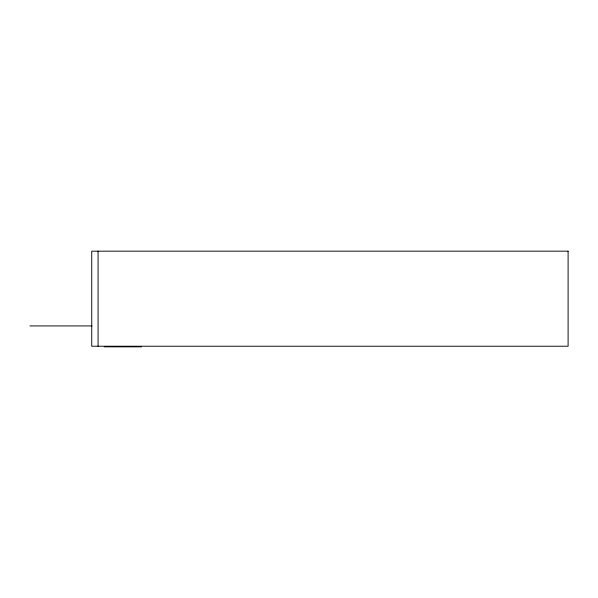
<?xml version="1.0" encoding="UTF-8"?>
<svg xmlns="http://www.w3.org/2000/svg" width="598" height="598" viewBox="0 0 598 598"><rect width="100%" height="100%" fill="white"/><g stroke="black" fill="none" stroke-linecap="round" stroke-linejoin="round"><path stroke-width="0.9" d="M29.9 325.932L92.017 325.932M104.231 346.833L141.464 346.833M98.065 251.167L98.065 346.227M568.1 251.167L91.741 251.167L91.741 346.227L568.1 346.227L568.1 251.167"/></g></svg>
